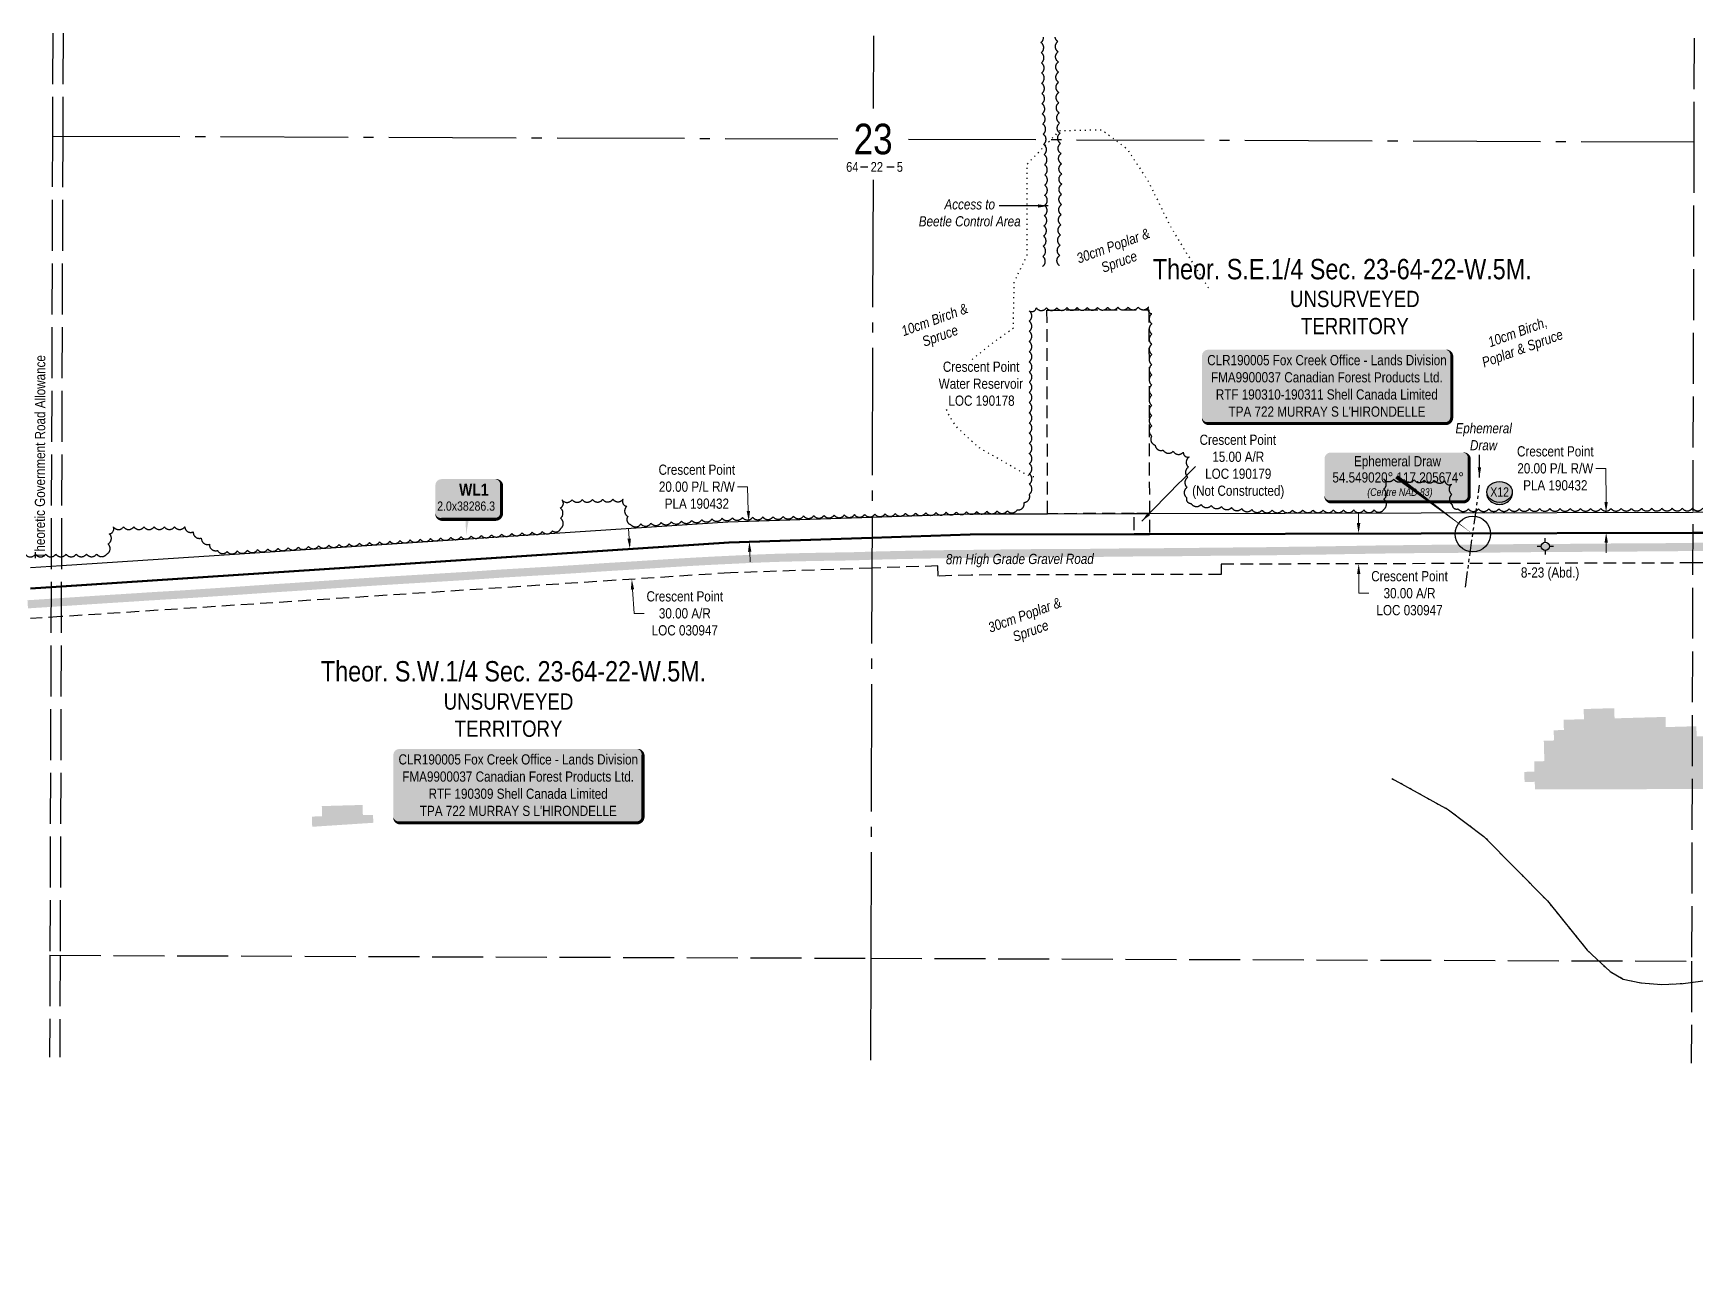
# Model space of a CAD drawing. Extents: x 456630 to 490274, y 6043290 to 6049977.
# Drawn here: x 485284 to 486915, y 6043911 to 6045120 of the extents above; entities that cross this region are included whole.
import ezdxf
from ezdxf.enums import TextEntityAlignment as Align

# ---------------------------------------------------------------- set-up
doc = ezdxf.new("R2010")
doc.units = 0
doc.header["$LTSCALE"] = 5
doc.header["$PDMODE"] = 35
doc.header["$PDSIZE"] = 5
for name, pattern in [('0', [1, 1, 0]), ('foc-ACCESSROAD', [3.75, 2.5, -1.25]), ('foc-QUARTERLINE', [33, 25, -3, 2, -3]), ('foc-TOPO', [1, 0.2, -0.8]), ('foc-TOPO-ephemeral', [6.25, 3.125, -0.625, 0.625, -0.625, 0.625, -0.625]), ('foc-UNSURVEYED', [12.5, 10, -2.5]), ('foc-WHEELTRACKS', [2, 0.4, -1.6]), ('PHANTOM', [63.5, 31.75, -6.35, 6.35, -6.35, 6.35, -6.35])]:
    doc.linetypes.add(name, pattern=pattern)
doc.layers.get('Defpoints').update_dxf_attribs({"color": 9})
for name, color, linetype in [('10', 1, 'Continuous'), ('9', 3, 'Continuous'), ('AS-ROADS', 254, 'Continuous'), ('C-AR', 13, 'foc-ACCESSROAD'), ('C-RW', 13, 'Continuous'), ('C-SYMBOL', 7, 'Continuous'), ('C-WS', 13, 'foc-ACCESSROAD'), ('CG-NOTES', 7, 'Continuous'), ('F-WS-S', 190, 'Continuous'), ('L-QSEC', 8, 'foc-QUARTERLINE'), ('L-ROAD-T', 7, 'Continuous'), ('L-SECLBL', 7, 'Continuous'), ('L-UNS-T', 3, 'Continuous'), ('L-USEC', 7, 'foc-UNSURVEYED'), ('P-CROSSINGS', 250, 'Continuous'), ('P-PROPOSED', 10, 'Continuous'), ('T-BUSH', 110, '0'), ('T-BUSH-T', 110, 'Continuous'), ('T-DRAW', 143, 'foc-TOPO-ephemeral'), ('T-GENERAL', 48, 'foc-TOPO'), ('T-VEGETATION-CHANGE', 104, 'foc-TOPO'), ('T-WATER-P3', 160, 'foc-WHEELTRACKS'), ('T-WATER-T', 170, 'Continuous'), ('WETLAND - FEN - H', 43, 'PHANTOM'), ('WETLAND - SWAMP - H', 8, 'PHANTOM')]:
    doc.layers.add(name, color=color, linetype=linetype)
for name, color, linetype, lineweight in [('C-AR-T', 13, 'Continuous', 9), ('C-RW-T', 13, 'Continuous', 9), ('C-WS-T', 13, 'Continuous', 9), ('F-WS-T', 190, 'Continuous', 9), ('T-TEXT', 48, 'Continuous', 18)]:
    doc.layers.add(name, color=color, linetype=linetype, lineweight=lineweight)
doc.styles.add('175L', font='ARIALN.TTF', dxfattribs={"height": 20})
doc.styles.add('80', font='ARIALN.TTF', dxfattribs={"height": 10})
doc.styles.add('80CG', font='ARIALN.TTF', dxfattribs={"height": 10})
doc.styles.add('80L', font='ARIALN.TTF', dxfattribs={"height": 10})
doc.styles.add('80LS', font='ARIALNI.TTF', dxfattribs={"height": 10})
doc.styles.add('BOLD', font='ARIALNB.TTF')
doc.styles.add('Crossing', font='ARIALN.TTF', dxfattribs={"height": 10})
doc.styles.add('foc-LtypeFont', font='ARIALN.TTF', dxfattribs={"height": 7.35})
doc.styles.add('SIMPLEX', font='ARIALN.TTF')
doc.linetypes.add('foc-TOPO-flowdirection-NOLINE', pattern='A,0,[">",foc-LtypeFont,S=0.3,R=0,X=0,Y=-0.945],-20,[">",foc-LtypeFont,S=0.3,R=0,X=0,Y=-0.945],0', length=20)
doc.dimstyles.new('Compass 5 000', dxfattribs={"dimscale": 5, "dimtxt": 9, "dimasz": 2, "dimexe": 0.2, "dimexo": 0.0625, "dimgap": 0.5, "dimtad": 0, "dimtih": 1, "dimtoh": 1, "dimzin": 0, "dimdsep": 46, "dimtxsty": '80CG', "dimcen": 0.1, "dimse1": 1, "dimse2": 1, "dimclrd": 256, "dimclrt": 256, "dimaunit": 1, "dimadec": 4, "dimazin": 0, "dimtfac": 0.06, "dimtofl": 0, "dimtmove": 0, "dimatfit": 1, "dimfxl": 0.2, "dimtolj": 1, "dimtzin": 0, "dimlwd": -1, "dimarcsym": 0})

# ---------------------------------------------------------------- blocks, each defined once
blk = doc.blocks.new('L-SECLBL')
at = {"layer": '9', "color": 7}
for p, q in [((-5.1, -27.8), (-12.3, -27.8)), ((20.7, -27.8), (13.5, -27.8))]:
    blk.add_line(p, q, dxfattribs=at)
at = {"layer": '10', "color": 2, "style": 'SIMPLEX'}
blk.add_attdef('SEC', text='', height=30, dxfattribs=at).set_placement((0, 0), align=Align.MIDDLE)
at = {"layer": '10', "color": 5, "style": '80L'}
blk.add_attdef('TWP', text='', height=9.5, dxfattribs=at).set_placement((-14.4, -27.4), align=Align.MIDDLE_RIGHT)
blk.add_attdef('RGE', text='', height=9.5, dxfattribs=at).set_placement((3.6, -27.4), align=Align.MIDDLE_CENTER)
blk.add_attdef('MER', text='', height=9.5, dxfattribs=at).set_placement((23.2, -27.4), align=Align.MIDDLE_LEFT)
blk = doc.blocks.new('*D883')
at = {"layer": 'C-AR-T', "transparency": 16777216}
for p, q in [((486584.1, 6044638.8), (486584.1, 6044648.8)), ((486584.2, 6044588.8), (486584.3, 6044570)), ((486584.3, 6044570), (486594.3, 6044570))]:
    blk.add_line(p, q, dxfattribs=at)
for points in [[(486585.8, 6044638.8), (486582.4, 6044638.8), (486584.1, 6044628.8)], [(486585.9, 6044588.8), (486582.6, 6044588.8), (486584.2, 6044598.8)]]:
    blk.add_solid(points, dxfattribs=at)
at = {"layer": 'Defpoints', "color": 0, "transparency": 16777216}
for p in [(486679.9, 6044629.1), (486584.2, 6044598.8), (486679.9, 6044599.1)]:
    blk.add_point(p, dxfattribs=at)
at = {"layer": 'C-AR-T', "transparency": 16777216, "insert": (486634.1, 6044570), "char_height": 10, "attachment_point": 5, "style": '80CG'}
blk.add_mtext('\\A1;Crescent Point\\P30.00 A/R\\PLOC 030947', dxfattribs=at)
blk = doc.blocks.new('*D885')
at = {"layer": 'C-AR-T', "transparency": 16777216}
for p, q in [((485868.5, 6044623.6), (485867.8, 6044633.6)), ((485871.8, 6044573.7), (485873.3, 6044550.2)), ((485873.3, 6044550.2), (485883.3, 6044550.2))]:
    blk.add_line(p, q, dxfattribs=at)
for points in [[(485870.2, 6044623.7), (485866.8, 6044623.5), (485869.2, 6044613.6)], [(485873.4, 6044573.8), (485870.1, 6044573.6), (485871.1, 6044583.7)]]:
    blk.add_solid(points, dxfattribs=at)
at = {"layer": 'Defpoints', "color": 0, "transparency": 16777216}
for p in [(485859.7, 6044613), (485861.6, 6044583.1), (485871.1, 6044583.7)]:
    blk.add_point(p, dxfattribs=at)
at = {"layer": 'C-AR-T', "transparency": 16777216, "insert": (485923.1, 6044550.2), "char_height": 10, "attachment_point": 5, "style": '80CG'}
blk.add_mtext('\\A1;Crescent Point\\P30.00 A/R\\PLOC 030947', dxfattribs=at)
blk = doc.blocks.new('*D906')
at = {"layer": 'C-RW-T', "transparency": 16777216}
for p, q in [((486826.8, 6044692.5), (486816.8, 6044692.5)), ((486826.9, 6044659.5), (486826.8, 6044692.5)), ((486827, 6044619.5), (486827.1, 6044609.5))]:
    blk.add_line(p, q, dxfattribs=at)
for points in [[(486828.6, 6044659.5), (486825.3, 6044659.5), (486826.9, 6044649.5)], [(486828.7, 6044619.5), (486825.4, 6044619.5), (486827, 6044629.5)]]:
    blk.add_solid(points, dxfattribs=at)
at = {"layer": 'Defpoints', "color": 0, "transparency": 16777216}
for p in [(486807.4, 6044649.4), (486826.9, 6044649.5), (486807.5, 6044629.4)]:
    blk.add_point(p, dxfattribs=at)
at = {"layer": 'C-RW-T', "transparency": 16777216, "insert": (486777.1, 6044692.5), "char_height": 10, "attachment_point": 5, "style": '80CG'}
blk.add_mtext('\\A1;Crescent Point\\P20.00 P/L R/W^JPLA 190432', dxfattribs=at)
blk = doc.blocks.new('*D908')
at = {"layer": 'C-RW-T', "transparency": 16777216}
for p, q in [((485984.7, 6044674.5), (485974.7, 6044674.5)), ((485985.4, 6044650.6), (485984.7, 6044674.5)), ((485986.8, 6044610.6), (485987.1, 6044600.7))]:
    blk.add_line(p, q, dxfattribs=at)
for points in [[(485987.1, 6044650.7), (485983.8, 6044650.6), (485985.8, 6044640.6)], [(485988.4, 6044610.7), (485985.1, 6044610.6), (485986.4, 6044620.6)]]:
    blk.add_solid(points, dxfattribs=at)
at = {"layer": 'Defpoints', "color": 0, "transparency": 16777216}
for p in [(485985.8, 6044640.6), (485987.2, 6044640.7), (485987.8, 6044620.7)]:
    blk.add_point(p, dxfattribs=at)
at = {"layer": 'C-RW-T', "transparency": 16777216, "insert": (485934.9, 6044674.5), "char_height": 10, "attachment_point": 5, "style": '80CG'}
blk.add_mtext('\\A1;Crescent Point\\P20.00 P/L R/W^JPLA 190432', dxfattribs=at)
blk = doc.blocks.new('*U681')
h = blk.add_hatch(color=255)
edge = h.paths.add_edge_path()
edge.add_line((-116.5, -37), (116.5, -37))
edge.add_arc((116.5, -31), 6, 270, 360)
edge.add_line((122.5, -31), (122.5, 29.5))
edge.add_arc((116.5, 29.5), 6, 0, 90)
edge.add_line((116.5, 35.5), (-116.5, 35.5))
edge.add_arc((-116.5, 29.5), 6, 90, 180)
edge.add_line((-122.5, 29.5), (-122.5, -31))
edge.add_arc((-116.5, -31), 6, 180, 270)
at = {"color": 44, "flags": 128}
blk.add_lwpolyline([(-116.5, -37, 3, 3, 0), (116.5, -37, 3, 3, 0.414214), (122.5, -31, 3, 3, 0), (122.5, 29.5, 3, 0, 0.414214), (116.5, 35.5, 0, 0, 0), (-116.5, 35.5, 0, 0, 0.414214), (-122.5, 29.5, 0, 0, 0), (-122.5, -31, 0, 3, 0.414214)], format="xyseb", close=True, dxfattribs=at)
at = {"color": 44, "style": '80'}
blk.add_attdef('ENTER_TEXT_001', (-36, -5), '', height=10, dxfattribs=at)
blk = doc.blocks.new('GABD')
for p, q in [((-0.81, 0), (-1.62, 0)), ((0, 0.81), (0, 1.62)), ((1.62, 0), (0.81, 0)), ((0, -0.81), (0, -1.62))]:
    blk.add_line(p, q)
blk.add_circle((0, 0), 0.8)
blk = doc.blocks.new('WaterCoords')
h = blk.add_hatch(color=255)
edge = h.paths.add_edge_path()
edge.add_line((-64.5, -24.8), (65.5, -24.8))
edge.add_arc((65.5, -18.8), 6, 270, 360)
edge.add_line((71.5, -18.8), (71.5, 17.7))
edge.add_arc((65.5, 17.7), 6, 0, 90)
edge.add_line((65.5, 23.7), (-64.5, 23.7))
edge.add_arc((-64.5, 17.7), 6, 90, 180)
edge.add_line((-70.5, 17.7), (-70.5, -18.8))
edge.add_arc((-64.5, -18.8), 6, 180, 270)
at = {"color": 170, "flags": 128}
blk.add_lwpolyline([(-64.5, -24.8, 3, 3, 0), (65.5, -24.8, 3, 3, 0.414214), (71.5, -18.8, 3, 3, 0), (71.5, 17.7, 3, 0, 0.414214), (65.5, 23.7, 0, 0, 0), (-64.5, 23.7, 0, 0, 0.414214), (-70.5, 17.7, 0, 0, 0), (-70.5, -18.8, 0, 3, 0.414214)], format="xyseb", close=True, dxfattribs=at)
at = {"color": 170, "insert": (-35.3, -11.4), "char_height": 7.5, "attachment_point": 1, "style": '80L'}
blk.add_mtext_dynamic_manual_height_columns('\\pi6.7688;{\\fArial Narrow|b0|i1|c0|p34;(Centre NAD 83)}', width=76.285, gutter_width=45, heights=[0], dxfattribs=at)
at = {"color": 170, "style": '80'}
for tag, p in [('ENTER_TEXT_001', (-25.3, 8.9)), ('ENTER_COORDS_001', (-62.6, -4.9))]:
    blk.add_attdef(tag, p, '', height=10, dxfattribs=at)
blk = doc.blocks.new('xing2')
h = blk.add_hatch(color=50)
h.dxf.hatch_style = 1
edge = h.paths.add_edge_path()
edge.add_ellipse((0, 0), major_axis=(-12.5, 0), ratio=0.816297, start_angle=0, end_angle=360)
h = blk.add_hatch(color=250)
h.dxf.hatch_style = 1
edge = h.paths.add_edge_path()
edge.add_ellipse((0, -2), major_axis=(-12.5, 0), ratio=0.816297, start_angle=0, end_angle=180)
edge.add_line((12.5, -2), (12.5, 0))
edge.add_ellipse((0, 0), major_axis=(-12.5, 0), ratio=0.816297, start_angle=0, end_angle=180, ccw=False)
edge.add_line((-12.5, 0), (-12.5, -2))
at = {"color": 250}
blk.add_ellipse((0, 0), major_axis=(-12.5, 0), ratio=0.816297, dxfattribs=at)
blk.add_ellipse((0, -2), major_axis=(-12.5, 0), ratio=0.816297, start_param=0, end_param=3.141593, dxfattribs=at)
at = {"color": 250, "style": 'Crossing'}
blk.add_attdef('CROSSING', text='', height=9, dxfattribs=at).set_placement((0.1, 0), align=Align.MIDDLE_CENTER)
at = {"color": 250, "style": 'Crossing', "flags": 1}
for tag, p in [('OWNER', (0.1, -12.5)), ('DESCRIPTION', (0.1, -25.8)), ('LOCATION', (0.1, -39.3)), ('DWG_REF', (0.1, -52.8))]:
    blk.add_attdef(tag, text='', height=9, dxfattribs=at).set_placement(p, align=Align.MIDDLE_CENTER)
blk = doc.blocks.new('*U1009')
h = blk.add_hatch(color=254)
edge = h.paths.add_edge_path()
edge.add_line((-26.5, -21), (26.5, -21))
edge.add_arc((26.5, -15), 6, 270, 360)
edge.add_line((32.5, -15), (32.5, 12.5))
edge.add_arc((26.5, 12.5), 6, 0, 90)
edge.add_line((26.5, 18.5), (-26.5, 18.5))
edge.add_arc((-26.5, 12.5), 6, 90, 180)
edge.add_line((-32.5, 12.5), (-32.5, -15))
edge.add_arc((-26.5, -15), 6, 180, 270)
at = {"color": 1, "true_color": 0xff1414, "flags": 128}
blk.add_lwpolyline([(-26.5, -21, 3, 3, 0), (26.5, -21, 3, 3, 0.414214), (32.5, -15, 3, 3, 0), (32.5, 12.5, 3, 0, 0.414214), (26.5, 18.5, 0, 0, 0), (-26.5, 18.5, 0, 0, 0.414214), (-32.5, 12.5, 0, 0, 0), (-32.5, -15, 0, 3, 0.414214)], format="xyseb", close=True, dxfattribs=at)
blk.add_lwpolyline([(-2.3, -36.4, 0, 7.5, 0), (0, 0, 0, 0, 0)], format="xyseb", dxfattribs=at)
at = {"color": 1, "true_color": 0xff1414}
for tag, p, height, style in [('TEMP_AREA_W1_001', (-9.2, 2.2), 12, 'BOLD'), ('ENTER_TEXT_001', (-30.7, -12.5), 9, '80')]:
    blk.add_attdef(tag, p, '', height=height, dxfattribs=dict(at, style=style))

msp = doc.modelspace()

# ---------------------------------------------------------------- hatches: boundary and pattern name
at = {"layer": 'WETLAND - FEN - H', "transparency": 33554495}
h = msp.add_hatch(color=256, dxfattribs=at)
h.dxf.hatch_style = 1
h.paths.add_polyline_path([(486776.377, 6044405.491), (486766.379, 6044405.206), (486756.382, 6044404.922), (486756.666, 6044394.924), (486746.669, 6044394.64), (486746.953, 6044384.642), (486756.951, 6044384.927), (486757.165, 6044377.408), (486787.179, 6044377.487), (486786.943, 6044385.78), (486776.946, 6044385.496)])
at = {"layer": 'WETLAND - SWAMP - H', "transparency": 33554495}
h = msp.add_hatch(color=256, dxfattribs=at)
h.dxf.hatch_style = 1
h.paths.add_polyline_path([(486885.212, 6044448.609), (486835.224, 6044447.187), (486834.94, 6044457.184), (486804.947, 6044456.331), (486805.232, 6044446.334), (486785.237, 6044445.765), (486785.521, 6044435.767), (486775.524, 6044435.483), (486775.808, 6044425.486), (486765.811, 6044425.201), (486766.379, 6044405.206), (486776.377, 6044405.491), (486776.946, 6044385.496), (486786.943, 6044385.78), (486787.179, 6044377.487), (486912.605, 6044377.817), (486942.763, 6044377.896), (487037.3, 6044378.144), (487037.165, 6044382.893), (487027.167, 6044382.608), (487026.599, 6044402.603), (487016.601, 6044402.319), (487016.317, 6044412.316), (486996.322, 6044411.747), (486996.037, 6044421.745), (486976.042, 6044421.176), (486975.758, 6044431.174), (486915.773, 6044429.467), (486915.489, 6044439.465), (486885.496, 6044438.611)])
h = msp.add_hatch(color=256, dxfattribs=at)
h.dxf.hatch_style = 1
h.paths.add_polyline_path([(485606.958, 6044362.218), (485566.968, 6044361.08), (485567.252, 6044351.083), (485557.255, 6044350.798), (485557.54, 6044340.771), (485617.462, 6044344.698), (485617.24, 6044352.505), (485607.242, 6044352.22)])

# ---------------------------------------------------------------- linework, layer by layer
at = {"layer": 'AS-ROADS', "const_width": 7.996, "flags": 128}
msp.add_lwpolyline([(486925.752, 6044615.573), (486917.072, 6044615.504), (486908.399, 6044615.418), (486899.724, 6044615.307), (486891.036, 6044615.167), (486882.345, 6044615.104), (486873.671, 6044615.064), (486864.991, 6044615.006), (486856.299, 6044614.933), (486847.604, 6044614.893), (486838.902, 6044614.844), (486830.194, 6044614.789), (486821.497, 6044614.752), (486812.844, 6044614.699), (486804.201, 6044614.628), (486795.573, 6044614.497), (486786.955, 6044614.438), (486778.371, 6044614.393), (486769.831, 6044614.369), (486761.317, 6044614.327), (486752.832, 6044614.288), (486744.397, 6044614.223), (486735.998, 6044614.146), (486727.579, 6044614.032), (486719.107, 6044613.899), (486710.59, 6044613.812), (486702.017, 6044613.747), (486693.394, 6044613.704), (486684.719, 6044613.658), (486675.997, 6044613.589), (486667.242, 6044613.539), (486658.441, 6044613.507), (486649.613, 6044613.448), (486640.756, 6044613.341), (486631.882, 6044613.201), (486622.99, 6044613.11), (486614.086, 6044613.03), (486605.166, 6044612.911), (486596.256, 6044612.758), (486587.339, 6044612.591), (486578.426, 6044612.448), (486569.531, 6044612.313), (486560.648, 6044612.165), (486551.78, 6044611.989), (486542.94, 6044611.863), (486534.119, 6044611.75), (486525.331, 6044611.655), (486516.566, 6044611.547), (486507.843, 6044611.403), (486499.128, 6044611.274), (486490.405, 6044611.159), (486481.648, 6044611.059), (486472.862, 6044610.969), (486464.023, 6044610.892), (486455.118, 6044610.837), (486446.121, 6044610.762), (486437.01, 6044610.672), (486427.796, 6044610.543), (486418.56, 6044610.425), (486409.394, 6044610.349), (486400.333, 6044610.271), (486391.278, 6044610.206), (486382.203, 6044610.166), (486373.093, 6044610.125), (486363.988, 6044610.051), (486354.854, 6044609.948), (486345.747, 6044609.861), (486336.702, 6044609.746), (486327.753, 6044609.625), (486318.916, 6044609.546), (486310.202, 6044609.5), (486301.608, 6044609.443), (486293.132, 6044609.401), (486284.745, 6044609.356), (486276.393, 6044609.337), (486267.968, 6044609.285), (486259.532, 6044609.21), (486251.12, 6044609.142), (486242.752, 6044609.049), (486234.444, 6044608.935), (486226.202, 6044608.803), (486218.045, 6044608.707), (486209.973, 6044608.626), (486201.976, 6044608.526), (486194.033, 6044608.448), (486186.096, 6044608.356), (486178.096, 6044608.268), (486170.024, 6044608.168), (486161.89, 6044608.033), (486153.681, 6044607.879), (486145.416, 6044607.716), (486137.114, 6044607.557), (486128.768, 6044607.37), (486120.418, 6044607.177), (486112.04, 6044606.982), (486103.546, 6044606.744), (486095.012, 6044606.456), (486086.474, 6044606.214), (486077.983, 6044606.066), (486069.543, 6044605.953), (486061.156, 6044605.809), (486052.826, 6044605.66), (486044.539, 6044605.511), (486036.27, 6044605.327), (486027.936, 6044605.123), (486019.484, 6044604.916), (486010.985, 6044604.645), (486002.476, 6044604.334), (485993.979, 6044603.994), (485985.461, 6044603.627), (485976.899, 6044603.2), (485968.323, 6044602.787), (485959.702, 6044602.391), (485951.015, 6044601.961), (485942.316, 6044601.497), (485933.623, 6044601.023), (485924.943, 6044600.524), (485916.286, 6044600.001), (485907.637, 6044599.471), (485898.985, 6044598.922), (485890.292, 6044598.351), (485881.462, 6044597.793), (485872.518, 6044597.232), (485863.531, 6044596.688), (485854.525, 6044596.149), (485845.516, 6044595.596), (485836.519, 6044595.01), (485827.488, 6044594.407), (485818.371, 6044593.825), (485809.16, 6044593.234), (485799.924, 6044592.647), (485790.664, 6044592.067), (485781.311, 6044591.538), (485771.883, 6044590.979), (485762.372, 6044590.416), (485752.796, 6044589.847), (485743.16, 6044589.275), (485733.544, 6044588.627), (485723.948, 6044587.959), (485714.354, 6044587.305), (485704.771, 6044586.701), (485695.178, 6044586.123), (485685.605, 6044585.538), (485676.05, 6044584.953), (485666.486, 6044584.382), (485656.891, 6044583.811), (485647.311, 6044583.236), (485637.754, 6044582.639), (485628.102, 6044582.042), (485618.398, 6044581.424), (485608.69, 6044580.788), (485599.014, 6044580.165), (485589.329, 6044579.513), (485579.555, 6044578.862), (485569.709, 6044578.193), (485559.801, 6044577.512), (485554.813, 6044577.16), (485549.804, 6044576.817), (485544.776, 6044576.472), (485539.727, 6044576.12), (485534.683, 6044575.802), (485529.652, 6044575.49), (485524.619, 6044575.175), (485519.595, 6044574.852), (485514.601, 6044574.509), (485509.604, 6044574.161), (485504.614, 6044573.827), (485494.7, 6044573.142), (485484.819, 6044572.445), (485475.006, 6044571.78), (485465.246, 6044571.141), (485455.539, 6044570.488), (485445.872, 6044569.835), (485436.228, 6044569.181), (485426.607, 6044568.588), (485417.063, 6044568.032), (485407.567, 6044567.47), (485398.13, 6044566.904), (485388.738, 6044566.276), (485379.394, 6044565.674), (485370.114, 6044565.085), (485360.864, 6044564.52), (485351.651, 6044563.924), (485342.489, 6044563.319), (485333.389, 6044562.735), (485324.296, 6044562.104), (485315.148, 6044561.521), (485305.96, 6044560.913), (485296.743, 6044560.287), (485287.571, 6044559.699), (485278.437, 6044559.123)], dxfattribs=at)
at = {"layer": 'C-AR', "flags": 128}
msp.add_lwpolyline([(486378.943, 6044628.283), (486363.951, 6044628.245), (486363.899, 6044648.239), (486378.891, 6044648.279), (486378.943, 6044628.283)], close=True, dxfattribs=at)
at = {"layer": 'C-RW', "flags": 128}
for points in [[(485281.274, 6044595.122), (485311.439, 6044597.099), (485965.414, 6044639.961), (486106.761, 6044644.647), (486202.799, 6044647.83), (486278.944, 6044648.02), (486363.899, 6044648.239), (486378.891, 6044648.281), (486911.999, 6044649.691), (486942.158, 6044649.77)], [(486942.102, 6044629.767), (486911.942, 6044629.688), (486378.943, 6044628.287), (486363.951, 6044628.248), (486203.157, 6044627.828), (486106.701, 6044624.63), (485966.399, 6044619.98), (485311.376, 6044577.049), (485281.21, 6044575.071)]]:
    msp.add_lwpolyline(points, dxfattribs=at)
at = {"layer": 'C-WS'}
msp.add_lwpolyline([(486378.891, 6044648.279), (486363.899, 6044648.239), (486278.944, 6044648.017), (486278.419, 6044847.911), (486378.367, 6044848.173), (486378.891, 6044648.279)], close=True, dxfattribs=at)
for points in [[(485281.21, 6044575.071), (485311.376, 6044577.049), (485966.399, 6044619.98), (486106.701, 6044624.63), (486203.157, 6044627.828), (486363.951, 6044628.248), (486378.943, 6044628.287), (486911.942, 6044629.688), (486942.102, 6044629.767), (487426.851, 6044631.036), (487449.272, 6044631.094), (487450.279, 6044631.097), (487469.262, 6044631.147), (487642.283, 6044631.604), (487642.283, 6044631.604), (487736.977, 6044545.269), (488110.841, 6044204.404), (488153.99, 6044165.064), (488165.63, 6044154.452), (488369.212, 6043968.851), (488509.521, 6043943.042), (488540.739, 6043970.171), (488570.963, 6043996.436)], [(488570.866, 6043956.628), (488540.642, 6043930.363), (488518.293, 6043910.941), (488355.35, 6043940.913), (488168.031, 6044111.691), (488152.521, 6044125.832), (488140.882, 6044136.445), (488066.155, 6044204.571), (487736.871, 6044504.79), (487630.699, 6044601.589), (487474.41, 6044601.17), (487450.982, 6044601.107), (486942.017, 6044599.782), (486911.858, 6044599.703), (486449.399, 6044598.49), (486449.425, 6044588.495), (486203.872, 6044587.851), (486171.789, 6044586.787), (486171.458, 6044596.777), (486106.611, 6044594.627), (485967.877, 6044590.028), (485311.281, 6044547.031), (485281.115, 6044545.056)]]:
    msp.add_lwpolyline(points, dxfattribs=at)
at = {"layer": 'Defpoints', "color": 5}
msp.add_circle((486696.169, 6044628.121), 17.408, dxfattribs=at)
at = {"layer": 'L-QSEC'}
for p, q in [((486108.174, 6045117.1), (486107.961, 6045045.782)), ((485302.732, 6045018.666), (486073.249, 6045015.917)), ((486142.527, 6045015.669), (486913.021, 6045012.92)), ((486107.752, 6044975.782), (486105.466, 6044211.761)), ((486105.466, 6044211.761), (486105.167, 6044111.688))]:
    msp.add_line(p, q, dxfattribs=at)
at = {"layer": 'L-USEC'}
for p, q in [((485303.051, 6045119.574), (485302.732, 6045018.674)), ((485313.093, 6045119.543), (485312.774, 6045018.63)), ((486913.308, 6045114.626), (486913.021, 6045012.92)), ((485302.732, 6045018.674), (485300.186, 6044214.646)), ((485302.732, 6045018.674), (485300.186, 6044214.646)), ((485312.774, 6045018.63), (485310.227, 6044214.602)), ((486913.021, 6045012.92), (486910.757, 6044208.883)), ((485300.186, 6044214.646), (485299.869, 6044114.619)), ((485300.186, 6044214.638), (486105.466, 6044211.761)), ((485310.227, 6044214.602), (485309.911, 6044114.583)), ((486105.466, 6044211.761), (486910.757, 6044208.883)), ((486910.757, 6044208.883), (486910.475, 6044108.757))]:
    msp.add_line(p, q, dxfattribs=at)
at = {"layer": 'P-PROPOSED', "flags": 128}
msp.add_lwpolyline([(488571.619, 6043995.681), (488541.395, 6043969.417), (488509.813, 6043941.971), (488368.75, 6043967.919), (488164.956, 6044153.713), (488110.168, 6044203.665), (487736.304, 6044544.53), (487641.896, 6044630.603), (487426.853, 6044630.036), (486942.104, 6044628.767), (486911.945, 6044628.688), (486378.946, 6044627.287), (486363.954, 6044627.248), (486203.175, 6044626.828), (486106.734, 6044623.631), (485966.448, 6044618.981), (485311.441, 6044576.051), (485281.276, 6044574.074)], dxfattribs=at)
at = {"layer": 'T-BUSH', "flags": 128}
for points in [[(486273.943, 6044890.601, 0.52056705), (486274.313, 6044900.594, 0.52056705), (486274.682, 6044910.587, 0.52056705), (486275.052, 6044920.58, 0.52056705), (486275.422, 6044930.574, 0.52056705), (486275.791, 6044940.567, 0.52056705), (486276.093, 6044950.561, 0.52056705), (486276.141, 6044960.561, 0.52056705), (486276.189, 6044970.561, 0.52056705), (486276.236, 6044980.561, 0.52056705), (486275.992, 6044990.555, 0.52056705), (486275.546, 6045000.545, 0.52056705), (486275.099, 6045010.535, 0.52056705), (486274.653, 6045020.525, 0.52056705), (486274.207, 6045030.515, 0.52056705), (486273.761, 6045040.505, 0.52056705), (486273.43, 6045050.499, 0.52056705), (486273.309, 6045060.498, 0.52056705), (486273.189, 6045070.497, 0.52056705), (486273.068, 6045080.496, 0.52056705), (486272.933, 6045090.495, 0.52056705), (486272.719, 6045100.493, 0.52056705), (486272.506, 6045110.491, 0.25555984), (486274.991, 6045115.795, 0.25555984)], [(486290.589, 6044891.517, -0.52056705), (486290.959, 6044901.51, -0.52056705), (486291.328, 6044911.503, -0.52056705), (486291.698, 6044921.497, -0.52056705), (486292.067, 6044931.49, -0.52056705), (486292.437, 6044941.483, -0.52056705), (486292.718, 6044951.478, -0.52056705), (486292.766, 6044961.478, -0.52056705), (486292.814, 6044971.478, -0.52056705), (486292.861, 6044981.478, -0.52056705), (486292.613, 6044991.472, -0.52056705), (486292.167, 6045001.462, -0.52056705), (486291.721, 6045011.452, -0.52056705), (486291.274, 6045021.442, -0.52056705), (486290.828, 6045031.432, -0.52056705), (486290.382, 6045041.422, -0.52056705), (486290.05, 6045051.415, -0.52056705), (486289.929, 6045061.414, -0.52056705), (486289.809, 6045071.414, -0.52056705), (486289.688, 6045081.413, -0.52056705), (486289.552, 6045091.412, -0.52056705), (486289.338, 6045101.41, -0.52056705), (486289.125, 6045111.407, -0.22062833), (486286.453, 6045115.795, -0.22062833)], [(485008.194, 6044610.282, 0.52056705), (485018.187, 6044610.072, 0.52056705), (485028.179, 6044609.862, 0.52056705), (485038.172, 6044609.651, 0.52056705), (485044.444, 6044613.282, 0.52056705), (485044.553, 6044623.277, 0.52056705), (485044.662, 6044633.271, 0.52056705), (485044.771, 6044643.265, 0.52056705), (485044.88, 6044653.259, 0.52056705), (485051.818, 6044657.174, 0.52056705), (485060.596, 6044657.031, 0.52056705), (485061.468, 6044647.074, 0.52056705), (485062.34, 6044637.117, 0.52056705), (485063.212, 6044627.161, 0.52056705), (485064.084, 6044617.204, 0.52056705), (485070.584, 6044613.183, 0.52056705), (485080.573, 6044612.842, 0.52056705), (485090.562, 6044612.501, 0.52056705), (485096.235, 6044607.435, 0.52056705), (485106.216, 6044606.899, 0.52056705), (485116.203, 6044606.702, 0.52056705), (485126.197, 6044606.842, 0.52056705), (485136.19, 6044606.982, 0.52056705), (485146.184, 6044607.122, 0.52056705), (485156.178, 6044607.262, 0.52056705), (485166.172, 6044607.402, 0.52056705), (485176.165, 6044607.543, 0.52056705), (485186.159, 6044607.683, 0.52056705), (485196.153, 6044607.823, 0.52056705), (485206.147, 6044607.963, 0.52056705), (485216.141, 6044608.031, 0.52056705), (485226.136, 6044608.062, 0.52056705), (485236.13, 6044608.093, 0.52056705), (485246.125, 6044608.124, 0.52056705), (485256.12, 6044608.155, 0.52056705), (485266.115, 6044608.186, 0.52056705), (485276.109, 6044608.218, 0.52056705), (485286.104, 6044608.249, 0.52056705), (485296.099, 6044608.28, 0.52056705), (485306.093, 6044608.311, 0.52056705), (485316.088, 6044608.342, 0.52056705), (485326.083, 6044608.373, 0.52056705), (485336.078, 6044608.404, 0.52056705), (485346.072, 6044608.435, 0.52056705), (485356.047, 6044608.489, 0.52056705), (485357.281, 6044618.407, 0.52056705), (485358.514, 6044628.325, 0.52056705), (485362.527, 6044635.099, 0.52056705), (485372.522, 6044635.106, 0.52056705), (485382.517, 6044635.112, 0.52056705), (485392.512, 6044635.119, 0.52056705), (485402.506, 6044635.126, 0.52056705), (485412.501, 6044635.132, 0.52056705), (485422.496, 6044635.139, 0.52056705), (485432.491, 6044635.146, 0.52056705), (485440.803, 6044630.18, 0.52056705), (485448.741, 6044624.106, 0.52056705), (485456.679, 6044618.033, 0.52056705), (485464.617, 6044611.96, 0.52056705), (485474.059, 6044610.842, 0.52056705), (485484.034, 6044611.478, 0.52056705), (485494.008, 6044612.114, 0.52056705), (485503.983, 6044612.75, 0.52056705), (485513.957, 6044613.386, 0.52056705), (485523.932, 6044614.021, 0.52056705), (485533.906, 6044614.657, 0.52056705), (485543.881, 6044615.293, 0.52056705), (485553.855, 6044615.929, 0.52056705), (485563.83, 6044616.564, 0.52056705), (485573.804, 6044617.2, 0.52056705), (485583.779, 6044617.836, 0.52056705), (485593.753, 6044618.472, 0.52056705), (485603.728, 6044619.108, 0.52056705), (485613.702, 6044619.743, 0.52056705), (485623.677, 6044620.379, 0.52056705), (485633.651, 6044621.015, 0.52056705), (485643.626, 6044621.651, 0.52056705), (485653.6, 6044622.286, 0.52056705), (485663.575, 6044622.922, 0.52056705), (485673.549, 6044623.558, 0.52056705), (485683.524, 6044624.194, 0.52056705), (485693.498, 6044624.83, 0.52056705), (485703.473, 6044625.465, 0.52056705), (485713.447, 6044626.101, 0.52056705), (485723.422, 6044626.737, 0.52056705), (485733.396, 6044627.373, 0.52056705), (485743.371, 6044628.008, 0.52056705), (485753.345, 6044628.644, 0.52056705), (485763.32, 6044629.28, 0.52056705), (485773.294, 6044629.916, 0.52056705), (485783.269, 6044630.552, 0.52056705), (485793.243, 6044631.187, 0.52056705), (485801.338, 6044633.546, 0.52056705), (485801.101, 6044643.538, 0.52056705), (485800.864, 6044653.53, 0.52056705), (485802.556, 6044661.66, 0.52056705), (485812.55, 6044661.776, 0.52056705), (485822.544, 6044661.892, 0.52056705), (485832.538, 6044662.008, 0.52056705), (485842.532, 6044662.124, 0.52056705), (485852.526, 6044662.24, 0.52056705), (485862.52, 6044662.356, 0.52056705), (485866.11, 6044655.229, 0.52056705), (485867.22, 6044645.296, 0.52056705), (485869.967, 6044637.326, 0.52056705), (485879.938, 6044638.018, 0.52056705), (485889.908, 6044638.709, 0.52056705), (485899.879, 6044639.401, 0.52056705), (485909.85, 6044640.092, 0.52056705), (485919.821, 6044640.784, 0.52056705), (485929.792, 6044641.476, 0.52056705), (485939.762, 6044642.167, 0.52056705), (485949.733, 6044642.859, 0.52056705), (485959.704, 6044643.551, 0.52056705), (485969.683, 6044644.069, 0.52056705), (485979.674, 6044644.323, 0.52056705), (485989.666, 6044644.578, 0.52056705), (485999.658, 6044644.832, 0.52056705), (486009.649, 6044645.086, 0.52056705), (486019.641, 6044645.341, 0.52056705), (486029.632, 6044645.595, 0.52056705), (486039.624, 6044645.85, 0.52056705), (486049.615, 6044646.104, 0.52056705), (486059.607, 6044646.359, 0.52056705), (486069.598, 6044646.613, 0.52056705), (486079.59, 6044646.868, 0.52056705), (486089.581, 6044647.122, 0.52056705), (486099.573, 6044647.376, 0.52056705), (486109.564, 6044647.631, 0.52056705), (486119.556, 6044647.885, 0.52056705), (486129.547, 6044648.14, 0.52056705), (486139.539, 6044648.394, 0.52056705), (486149.53, 6044648.649, 0.52056705), (486159.522, 6044648.903, 0.52056705), (486169.513, 6044649.158, 0.52056705), (486179.505, 6044649.412, 0.52056705), (486189.496, 6044649.666, 0.52056705), (486199.488, 6044649.921, 0.52056705), (486209.479, 6044650.175, 0.52056705), (486219.471, 6044650.43, 0.52056705), (486229.462, 6044650.684, 0.52056705), (486239.454, 6044650.939, 0.52056705), (486249.183, 6044651.773, 0.52056705), (486255.975, 6044659.106, 0.52056705), (486261.008, 6044667.127, 0.52056705), (486261.004, 6044677.122, 0.52056705), (486261, 6044687.117, 0.52056705), (486260.996, 6044697.112, 0.52056705), (486260.992, 6044707.106, 0.52056705), (486260.989, 6044717.101, 0.52056705), (486260.985, 6044727.096, 0.52056705), (486260.981, 6044737.091, 0.52056705), (486260.977, 6044747.085, 0.52056705), (486260.973, 6044757.08, 0.52056705), (486260.969, 6044767.075, 0.52056705), (486260.965, 6044777.07, 0.52056705), (486260.961, 6044787.064, 0.52056705), (486260.957, 6044797.059, 0.52056705), (486260.953, 6044807.054, 0.52056705), (486260.949, 6044817.049, 0.52056705), (486260.945, 6044827.043, 0.52056705), (486260.941, 6044837.038, 0.52056705), (486260.938, 6044847.033, 0.52056705), (486267.993, 6044850.024, 0.52056705), (486277.987, 6044850.1, 0.52056705), (486287.982, 6044850.175, 0.52056705), (486297.976, 6044850.25, 0.52056705), (486307.971, 6044850.326, 0.52056705), (486317.965, 6044850.401, 0.52056705), (486327.96, 6044850.477, 0.52056705), (486337.954, 6044850.552, 0.52056705), (486347.949, 6044850.627, 0.52056705), (486357.943, 6044850.703, 0.52056705), (486367.938, 6044850.778, 0.52056705), (486377.932, 6044850.854, 0.52056705), (486381.317, 6044844.272, 0.52056705), (486381.313, 6044834.277, 0.52056705), (486381.309, 6044824.283, 0.52056705), (486381.305, 6044814.288, 0.52056705), (486381.301, 6044804.293, 0.52056705), (486381.297, 6044794.298, 0.52056705), (486381.293, 6044784.304, 0.52056705), (486381.289, 6044774.309, 0.52056705), (486381.285, 6044764.314, 0.52056705), (486381.281, 6044754.319, 0.52056705), (486381.277, 6044744.325, 0.52056705), (486381.273, 6044734.33, 0.52056705), (486381.269, 6044724.335, 0.52056705), (486384.613, 6044715.356, 0.52056705), (486392.284, 6044710.529, 0.52056705), (486402.218, 6044709.425, 0.52056705), (486412.151, 6044708.322, 0.52056705), (486417.929, 6044703.736, 0.52056705), (486417.278, 6044693.762, 0.52056705), (486416.627, 6044683.789, 0.52056705), (486415.976, 6044673.815, 0.52056705), (486415.325, 6044663.842, 0.52056705), (486419.739, 6044658.154, 0.52056705), (486429.683, 6044657.147, 0.52056705), (486439.627, 6044656.14, 0.52056705), (486449.571, 6044655.133, 0.52056705), (486459.515, 6044654.127, 0.52056705), (486469.458, 6044653.12, 0.52056705), (486479.402, 6044652.113, 0.52056705), (486489.369, 6044651.554, 0.52056705), (486499.363, 6044651.568, 0.52056705), (486509.358, 6044651.582, 0.52056705), (486519.353, 6044651.595, 0.52056705), (486529.348, 6044651.609, 0.52056705), (486539.342, 6044651.622, 0.52056705), (486549.337, 6044651.636, 0.52056705), (486559.332, 6044651.65, 0.52056705), (486569.327, 6044651.663, 0.52056705), (486579.321, 6044651.677, 0.52056705), (486589.316, 6044651.691, 0.52056705), (486599.311, 6044651.704, 0.52056705), (486608.812, 6044652.209, 0.52056705), (486608.775, 6044662.204, 0.52056705), (486608.739, 6044672.199, 0.52056705), (486608.703, 6044682.193, 0.52056705), (486618.62, 6044681.959, 0.52056705), (486628.61, 6044681.65, 0.52056705), (486638.599, 6044681.341, 0.52056705), (486648.589, 6044681.031, 0.52056705), (486658.579, 6044680.722, 0.52056705), (486668.569, 6044680.413, 0.52056705), (486675.39, 6044676.95, 0.52056705), (486675.652, 6044666.959, 0.52056705), (486675.913, 6044656.967, 0.52056705), (486681.811, 6044652.779, 0.52056705), (486691.806, 6044652.808, 0.52056705), (486701.8, 6044652.837, 0.52056705), (486711.795, 6044652.867, 0.52056705), (486721.79, 6044652.896, 0.52056705), (486731.784, 6044652.925, 0.52056705), (486741.779, 6044652.955, 0.52056705), (486751.774, 6044652.984, 0.52056705), (486761.769, 6044653.013, 0.52056705), (486771.763, 6044653.042, 0.52056705), (486781.758, 6044653.072, 0.52056705), (486791.753, 6044653.101, 0.52056705), (486801.747, 6044653.13, 0.52056705), (486811.742, 6044653.159, 0.52056705), (486821.737, 6044653.189, 0.52056705), (486831.731, 6044653.218, 0.52056705), (486841.726, 6044653.247, 0.52056705), (486851.721, 6044653.276, 0.52056705), (486861.716, 6044653.306, 0.52056705), (486871.71, 6044653.335, 0.52056705), (486881.705, 6044653.364, 0.52056705), (486891.7, 6044653.393, 0.52056705), (486901.694, 6044653.423, 0.52056705), (486911.689, 6044653.452, 0.52056705), (486921.684, 6044653.481, 0.52056705), (486931.679, 6044653.511, 0.52056705), (486941.673, 6044653.54, 0.52056705), (486951.668, 6044653.569, 0.52056705), (486961.663, 6044653.598, 0.52056705), (486971.657, 6044653.628, 0.52056705), (486981.652, 6044653.657, 0.52056705), (486991.647, 6044653.686, 0.52056705), (487001.642, 6044653.715, 0.52056705), (487011.636, 6044653.745, 0.52056705), (487021.631, 6044653.774, 0.52056705), (487031.626, 6044653.803, 0.52056705), (487041.62, 6044653.832, 0.52056705), (487051.615, 6044653.862, 0.52056705), (487061.61, 6044653.891, 0.52056705), (487071.605, 6044653.92, 0.52056705), (487081.599, 6044653.95, 0.52056705), (487085.864, 6044659.77, 0.52056705), (487086.001, 6044669.764, 0.52056705), (487086.137, 6044679.758, 0.52056705), (487093.494, 6044682.486, 0.52056705), (487103.489, 6044682.559, 0.2463539), (487108.543, 6044679.995, 0.2463539)]]:
    msp.add_lwpolyline(points, format="xyb", dxfattribs=at)
at = {"layer": 'T-DRAW', "flags": 128}
msp.add_lwpolyline([(486688.861, 6044575.82), (486702.847, 6044675.907)], dxfattribs=at)
at = {"layer": 'T-VEGETATION-CHANGE', "flags": 128}
msp.add_lwpolyline([(486265.584, 6044684.071), (486258.441, 6044686.134), (486211.097, 6044713.177), (486199.668, 6044723.809), (486188.874, 6044734.283), (486182.683, 6044743.963), (486176.646, 6044758.144), (486173.313, 6044767.506), (486181.42, 6044780.405), (486199.199, 6044794.686), (486211.104, 6044804.366), (486222.85, 6044813.888), (486245.419, 6044830.294), (486246.302, 6044875.654), (486258.838, 6044901.351), (486258.981, 6044991.326), (486281.886, 6045014.864), (486291.271, 6045023.992), (486323.737, 6045024.753), (486332.107, 6045024.753), (486357.054, 6045006.094), (486377.678, 6044974.374), (486398.976, 6044931.011), (486412.937, 6044907.38), (486437.391, 6044868.742)], dxfattribs=at)
at = {"layer": 'T-WATER-P3', "flags": 128}
msp.add_lwpolyline([(486616.747, 6044388.3), (486672.205, 6044357.577), (486707.123, 6044331.269), (486769.348, 6044267.958), (486808.315, 6044219.805), (486830.799, 6044198.644), (486843.837, 6044191.216), (486861.015, 6044187.576), (486881.55, 6044186.041), (486902.684, 6044187.089), (486939.184, 6044191.817), (486992.546, 6044203.708), (487050.362, 6044206.604), (487069.693, 6044209.03), (487101.742, 6044219.576), (487131.803, 6044235.519), (487156.875, 6044255.721), (487185.191, 6044273.945), (487190.195, 6044277.963)], dxfattribs=at)
at = {"layer": 'T-WATER-P3', "linetype": 'foc-TOPO-flowdirection-NOLINE', "flags": 128}
msp.add_lwpolyline([(486616.747, 6044388.3), (486672.205, 6044357.577), (486707.123, 6044331.269), (486769.348, 6044267.958), (486808.315, 6044219.805), (486830.799, 6044198.644), (486843.837, 6044191.216), (486861.015, 6044187.576), (486881.55, 6044186.041), (486902.684, 6044187.089), (486939.184, 6044191.817), (486992.546, 6044203.708), (487050.362, 6044206.604), (487069.693, 6044209.03), (487101.742, 6044219.576), (487131.803, 6044235.519), (487156.875, 6044255.721), (487177.594, 6044269.056)], dxfattribs=at)
at = {"layer": 'T-WATER-T', "flags": 128}
msp.add_lwpolyline([(486621.195, 6044684.398, 3.998, 0, 0), (486696.169, 6044628.121, 0, 0, 0)], format="xyseb", dxfattribs=at)

# ---------------------------------------------------------------- block references
at = {"color": 3}
ref = msp.add_blockref('WaterCoords', (486621.195, 6044684.398), dxfattribs=at)
ref.add_attrib('ENTER_TEXT_001', 'Ephemeral Draw', (486579.643, 6044694.578), dxfattribs={"color": 170, "height": 10, "style": '80'})
ref.add_attrib('ENTER_COORDS_001', '54.549020° 117.205674°', (486558.412, 6044678.663), dxfattribs={"color": 170, "height": 10, "style": '80'})
at = {"layer": 'C-RW-T'}
ref = msp.add_blockref('*U681', (486552.962, 6044773.511), dxfattribs=at)
ref.add_attrib('ENTER_TEXT_001', 'CLR190005 Fox Creek Office - Lands Division', (486435.612, 6044793.774), dxfattribs={"layer": '0', "color": 44, "height": 10, "style": '80'})
ref.add_attrib('ENTER_TEXT_002', 'FMA9900037 Canadian Forest Products Ltd.', (486439.296, 6044776.93), dxfattribs={"layer": '0', "color": 44, "height": 10, "style": '80'})
ref.add_attrib('ENTER_TEXT_003', 'RTF 190310-190311 Shell Canada Limited', (486444.043, 6044760.086), dxfattribs={"layer": '0', "color": 44, "height": 10, "style": '80'})
ref.add_attrib('ENTER_TEXT_004', "TPA 722 MURRAY S L'HIRONDELLE", (486456.547, 6044743.242), dxfattribs={"layer": '0', "color": 44, "height": 10, "style": '80'})
ref = msp.add_blockref('*U681', (485759.586, 6044381.653), dxfattribs=at)
ref.add_attrib('ENTER_TEXT_001', 'CLR190005 Fox Creek Office - Lands Division', (485642.236, 6044401.916), dxfattribs={"layer": '0', "color": 44, "height": 10, "style": '80'})
ref.add_attrib('ENTER_TEXT_002', 'FMA9900037 Canadian Forest Products Ltd.', (485645.92, 6044385.072), dxfattribs={"layer": '0', "color": 44, "height": 10, "style": '80'})
ref.add_attrib('ENTER_TEXT_003', 'RTF 190309 Shell Canada Limited', (485671.687, 6044368.228), dxfattribs={"layer": '0', "color": 44, "height": 10, "style": '80'})
ref.add_attrib('ENTER_TEXT_004', "TPA 722 MURRAY S L'HIRONDELLE", (485663.171, 6044351.384), dxfattribs={"layer": '0', "color": 44, "height": 10, "style": '80'})
at = {"layer": 'CG-NOTES', "xscale": 0.9989510452182897, "yscale": 0.9989510452182897, "zscale": 0.9989510452182897}
msp.add_blockref('*U1009', (485710.848, 6044663.489), dxfattribs=at).add_auto_attribs({'TEMP_AREA_W1_001': 'WL1', 'ENTER_TEXT_001': '2.0x38286.3'})
at = {"layer": 'F-WS-S', "xscale": 5, "yscale": 5, "zscale": 5}
msp.add_blockref('GABD', (486767.312, 6044615.968), dxfattribs=at)
at = {"layer": 'L-SECLBL', "xscale": 0.999479, "yscale": 0.999479, "zscale": 0.999479}
msp.add_blockref('L-SECLBL', (486107.87, 6045015.782), dxfattribs=at).add_auto_attribs({'SEC': '23', 'TWP': '64', 'RGE': '22', 'MER': '5'})
at = {"layer": 'P-CROSSINGS', "color": 6}
msp.add_blockref('xing2', (486722.386, 6044669.388), dxfattribs=at).add_auto_attribs({'CROSSING': 'X12'})

# ---------------------------------------------------------------- texts
at = {"layer": 'C-AR-T', "insert": (486418.358, 6044725.606), "char_height": 9.99479, "attachment_point": 1, "style": '80L'}
msp.add_mtext_dynamic_manual_height_columns('\\pi9.7566;Crescent Point\\P\\pi22.23;15.00 A/R\\P\\pi15.201;LOC 190179\\P\\pi2.5128;(Not Constructed)', width=93.99686, gutter_width=50, heights=[0], dxfattribs=at)
at = {"layer": 'C-SYMBOL', "color": 3, "style": '175L'}
for s, p in [('Theor. S.E.1/4 Sec. 23-64-22-W.5M.', (486568.07, 6044872.088)), ('Theor. S.W.1/4 Sec. 23-64-22-W.5M.', (485755.079, 6044477.389))]:
    msp.add_text(s, height=19.98958, dxfattribs=at).set_placement(p, align=Align.BOTTOM_CENTER)
at = {"layer": 'F-WS-T', "insert": (486735.122, 6044595.395), "char_height": 9.99479, "attachment_point": 1, "style": '80L'}
msp.add_mtext_dynamic_manual_height_columns('\\pi8.2502;8-23 (Abd.)', width=72.62387, gutter_width=50, heights=[0], dxfattribs=at)
at = {"layer": 'L-ROAD-T', "style": '80L'}
msp.add_text('Theoretic Government Road Allowance', height=9.99479, rotation=89.880962, dxfattribs=at).set_placement((485290.516, 6044703.784), align=Align.MIDDLE_CENTER)
at = {"layer": 'L-UNS-T', "char_height": 15.99166, "attachment_point": 5, "style": '80L'}
for insert in [(486580.431, 6044845.384), (485750.14, 6044450.272)]:
    msp.add_mtext_dynamic_manual_height_columns('UNSURVEYED TERRITORY', width=126.41375, gutter_width=47.5, heights=[0], dxfattribs=dict(at, insert=insert))
at = {"layer": 'T-BUSH-T', "char_height": 9.99468, "attachment_point": 1, "rotation": 20, "style": '80LS'}
for s, insert in [('\\pi10.83;30cm Poplar & \\P\\pi30.386;Spruce', (486296.147, 6044899.164)), ('\\pi14.869;10cm Birch & \\P\\pi30.386;Spruce', (486120.48, 6044826.512)), ('\\pi19.178;10cm Birch, \\P\\pi6.7084;Poplar & Spruce', (486691.887, 6044814.169)), ('\\pi10.83;30cm Poplar & \\P\\pi30.386;Spruce', (486209.274, 6044536.844))]:
    msp.add_mtext_dynamic_manual_height_columns(s, width=95.95136, gutter_width=50, heights=[0], dxfattribs=dict(at, insert=insert))
at = {"layer": 'T-GENERAL', "insert": (486202.595, 6044943.287), "char_height": 10, "attachment_point": 5, "style": '80CG'}
msp.add_mtext('\\A1;{\\fArial Narrow|b0|i1|c0|p34;Access to\\PBeetle Control Area}', dxfattribs=at)
at = {"layer": 'T-TEXT', "insert": (486179.201, 6044608.427), "char_height": 9.99468, "attachment_point": 1, "rotation": 0.150303, "style": '80LS'}
msp.add_mtext_dynamic_manual_height_columns('8m High Grade Gravel Road', width=145.8367, gutter_width=50, heights=[0], dxfattribs=at)
at = {"layer": 'T-WATER-T', "insert": (486678.803, 6044736.896), "char_height": 9.99475, "attachment_point": 1, "style": '80LS'}
msp.add_mtext_dynamic_manual_height_columns('\\pi0.34078;Ephemeral \\P\\pi14.6;Draw', width=55.97995, gutter_width=50, heights=[0], dxfattribs=at)

# ---------------------------------------------------------------- dimensions: what is measured, and where the dimension line sits
at = {"layer": 'C-AR-T'}
for base, p1, p2, angle, picture, middle in [((486584.22, 6044598.843), (486679.862, 6044629.078), (486679.941, 6044599.094), 270.150303, '*D883', (486634.057, 6044570.022)), ((485871.11, 6044583.691), (485859.687, 6044612.986), (485861.646, 6044583.071), 273.746572, '*D885', (485923.067, 6044550.157))]:
    dim = msp.add_linear_dim(base=base, p1=p1, p2=p2, angle=angle, text='Crescent Point\\P30.00 A/R\\PLOC 030947', dimstyle='Compass 5 000', dxfattribs=at)
    dim.commit()
    dim.dimension.update_dxf_attribs({"geometry": picture, "text_midpoint": middle, "dimtype": 161})
at = {"layer": 'C-RW-T'}
for base, p1, p2, angle, picture, middle in [((486826.949, 6044649.466), (486807.496, 6044629.413), (486807.444, 6044649.415), 90.151611, '*D906', (486777.074, 6044692.485)), ((485985.779, 6044640.636), (485987.844, 6044620.691), (485987.181, 6044640.683), 91.898787, '*D908', (485934.894, 6044674.537))]:
    dim = msp.add_linear_dim(base=base, p1=p1, p2=p2, angle=angle, text='Crescent Point\\P20.00 P/L R/W^JPLA 190432', dimstyle='Compass 5 000', dxfattribs=at)
    dim.commit()
    dim.dimension.update_dxf_attribs({"geometry": picture, "text_midpoint": middle, "dimtype": 161})

# ---------------------------------------------------------------- leaders
at = {"layer": 'C-AR-T', "path_type": 1}
msp.add_leader([(486371.459, 6044640.724), (486424.018, 6044694.383)], dimstyle='Compass 5 000', dxfattribs=at)
at = {"layer": 'T-GENERAL', "linetype": 'ByBlock'}
msp.add_leader([(486279.45, 6044950.059), (486231.411, 6044950.059)], dimstyle='Compass 5 000', dxfattribs=at)
at = {"layer": 'T-WATER-T', "path_type": 1}
msp.add_leader([(486702.625, 6044683.486), (486702.636, 6044705.832)], dimstyle='Compass 5 000', override={"dimgap": 0.5, "dimtad": 0}, dxfattribs=at)

# ---------------------------------------------------------------- next in the draw order: texts
at = {"layer": 'C-WS-T', "insert": (486172.283, 6044797.309), "char_height": 9.99479, "attachment_point": 1, "style": '80L', "bg_fill": 3, "box_fill_scale": 1.15, "bg_fill_color": 256, "bg_fill_true_color": 256, "bg_fill_transparency": 0}
msp.add_mtext_dynamic_manual_height_columns('\\pi3.991;Crescent Point\\P\\pi-0.1201;Water Reservoir\\P\\pi9.435;LOC 190178', width=82.46567, gutter_width=50, heights=[0], dxfattribs=at)

doc.saveas('drawing.dxf')
